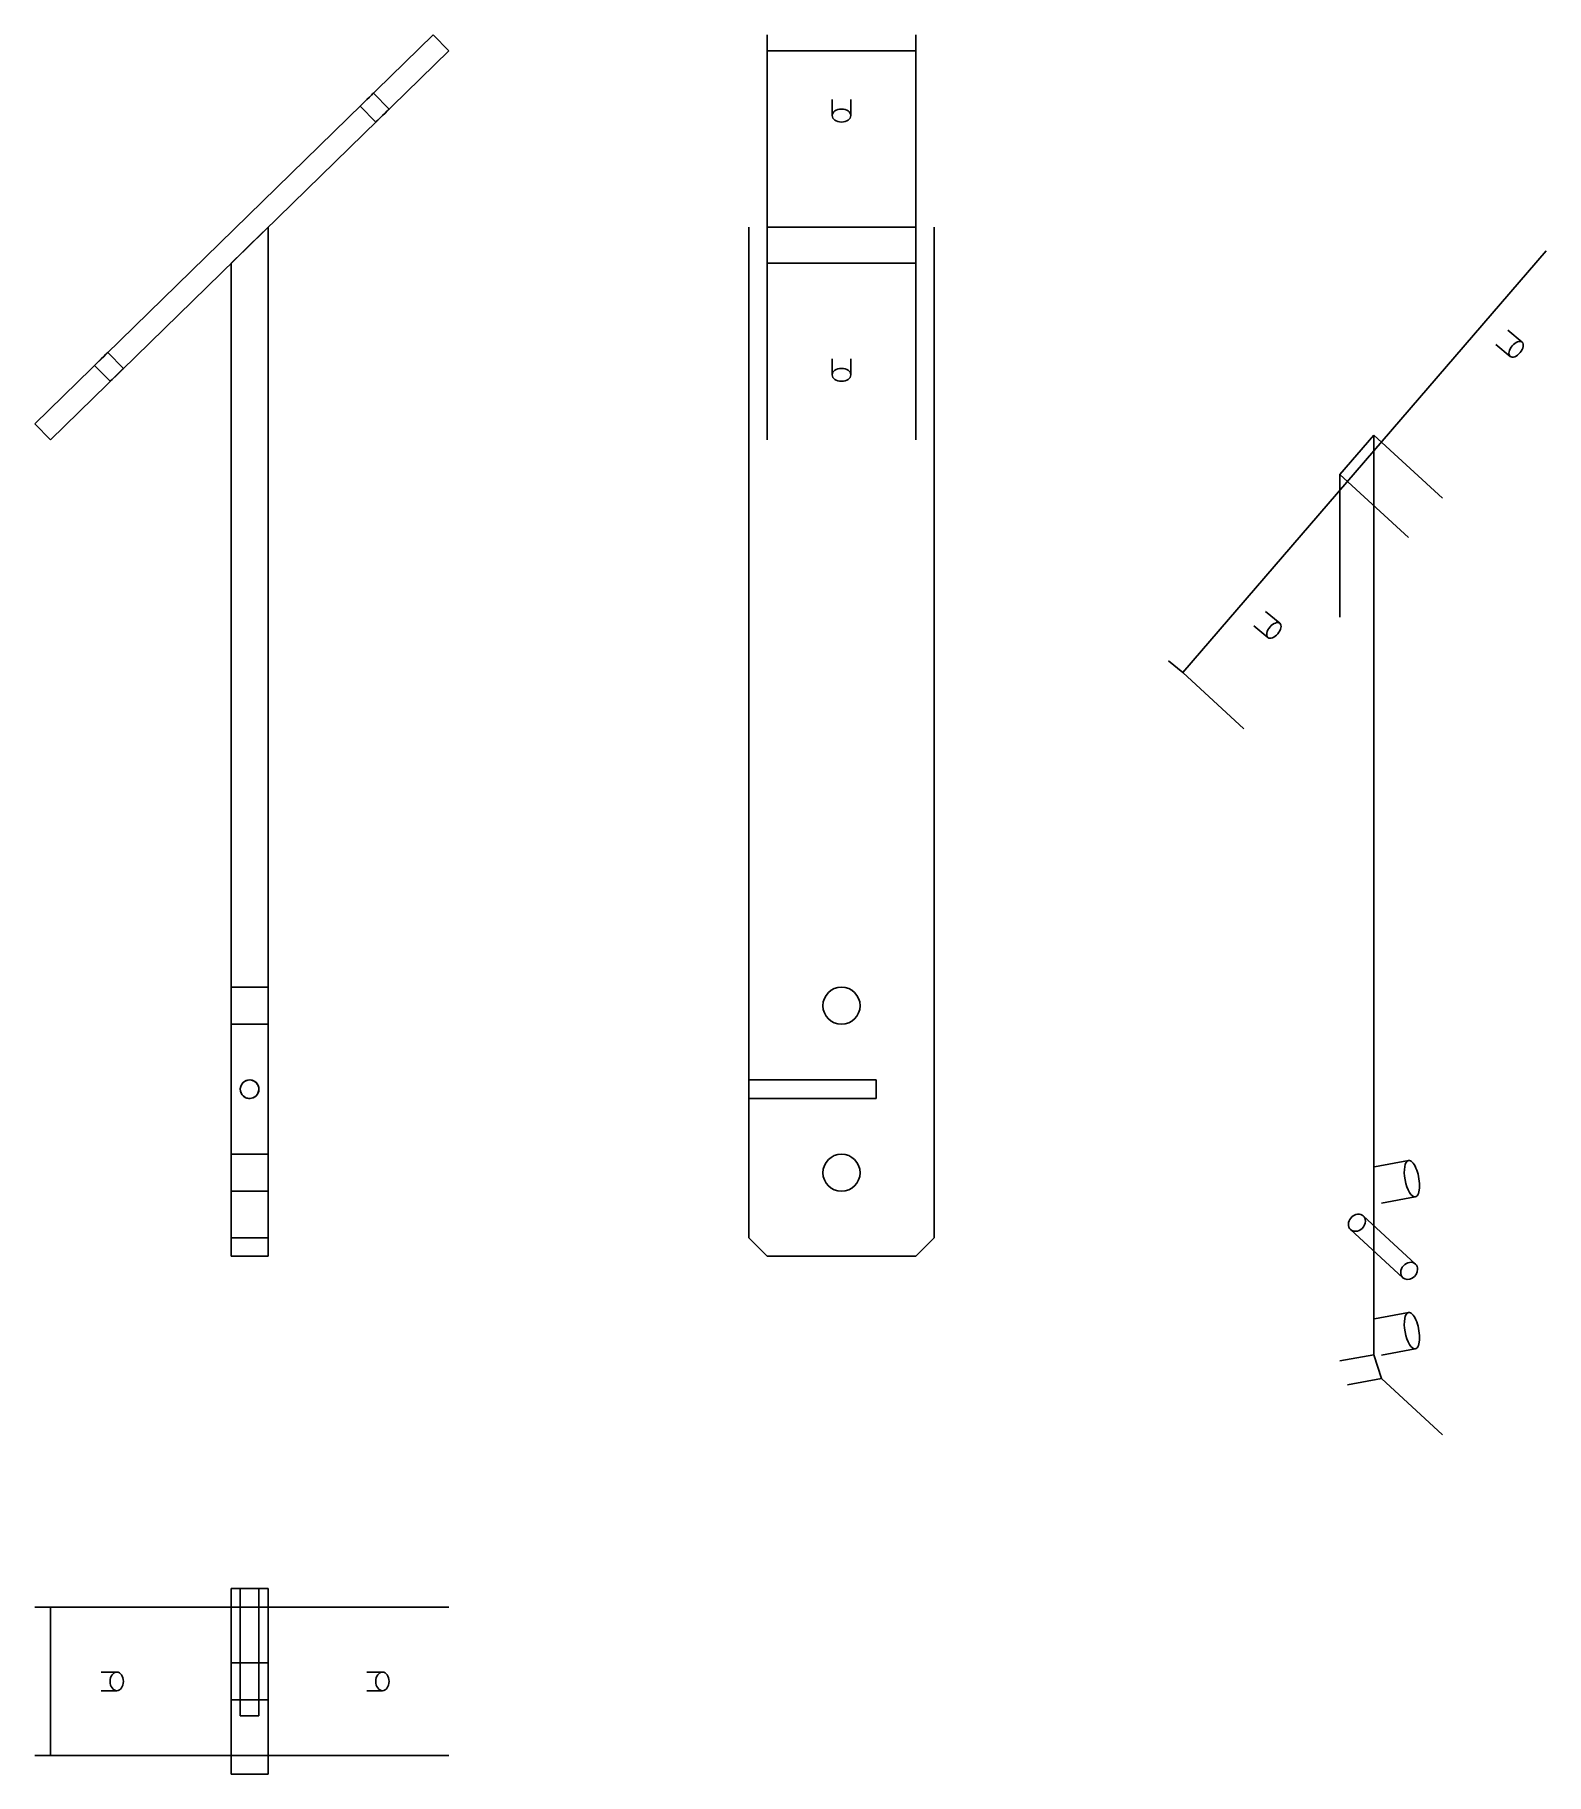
# Model space of a CAD drawing. Extents: x 0 to 204, y 0 to 234.
import ezdxf

# ---------------------------------------------------------------- set-up
doc = ezdxf.new("R2010")
doc.units = 0
doc.layers.get('0').update_dxf_attribs({"linetype": 'CONTINUOUS'})

msp = doc.modelspace()

# ---------------------------------------------------------------- linework, layer by layer
at = {"color": 253}
for p, q in [((53.7436, 234.381), (0.07579, 181.989)), ((55.8394, 232.233), (53.7436, 234.381)), ((98.7213, 232.233), (98.7213, 234.381)), ((118.722, 232.233), (118.722, 234.381)), ((2.17179, 179.842), (55.8394, 232.233)), ((98.7213, 179.842), (98.7213, 232.233)), ((118.722, 232.233), (98.7213, 232.233)), ((118.722, 179.842), (118.722, 232.233)), ((45.6942, 226.522), (47.789, 224.375)), ((107.472, 223.501), (107.472, 225.647)), ((109.971, 225.647), (109.971, 223.501)), ((43.9043, 224.776), (46.0005, 222.629)), ((31.5061, 208.478), (26.5052, 203.597)), ((29.0063, 206.037), (31.5061, 208.478)), ((31.5061, 72.3441), (31.5061, 208.478)), ((96.2215, 72.3441), (96.2215, 208.478)), ((118.722, 208.478), (98.7213, 208.478)), ((121.222, 72.3441), (121.222, 208.478)), ((154.686, 148.46), (203.627, 205.268)), ((26.5052, 203.597), (26.5052, 72.3441)), ((118.722, 203.597), (98.7213, 203.597)), ((198.465, 194.572), (200.376, 192.977)), ((196.862, 192.654), (198.772, 191.057)), ((8.12631, 189.849), (10.2223, 187.702)), ((9.915, 191.595), (12.011, 189.449)), ((107.472, 188.573), (107.472, 190.72)), ((109.971, 190.72), (109.971, 188.573)), ((0.07579, 181.989), (2.17179, 179.842)), ((180.411, 180.457), (175.852, 175.165)), ((180.411, 56.5891), (180.411, 180.457)), ((189.644, 171.945), (180.411, 180.457)), ((175.852, 175.165), (175.852, 155.936)), ((185.084, 166.652), (175.852, 175.165)), ((164.235, 154.783), (166.146, 153.187)), ((165.837, 156.702), (167.749, 155.105)), ((152.775, 150.059), (154.686, 148.46)), ((162.894, 140.896), (154.686, 148.46)), ((26.5052, 103.595), (26.5052, 106.095)), ((26.5052, 106.095), (26.5052, 101.094)), ((31.5061, 106.095), (26.5052, 106.095)), ((31.5061, 103.595), (31.5061, 106.095)), ((31.5061, 106.095), (31.5061, 101.094)), ((26.5052, 101.094), (26.5052, 103.595)), ((31.5061, 101.094), (31.5061, 103.595)), ((31.5061, 101.094), (26.5052, 101.094)), ((113.371, 93.5951), (96.2215, 93.5951)), ((113.371, 91.0953), (96.2215, 91.0953)), ((26.5052, 81.0934), (26.5052, 83.5932)), ((26.5052, 83.5932), (26.5052, 78.595)), ((31.5061, 83.5932), (26.5052, 83.5932)), ((31.5061, 81.0934), (31.5061, 83.5932)), ((31.5061, 83.5932), (31.5061, 78.595)), ((185.082, 82.7525), (180.522, 81.9009)), ((26.5052, 78.595), (26.5052, 81.0934)), ((31.5061, 78.595), (31.5061, 81.0934)), ((31.5061, 78.595), (26.5052, 78.595)), ((185.999, 77.8387), (181.439, 76.9867)), ((186.016, 68.7917), (178.978, 75.2821)), ((184.321, 66.9548), (177.283, 73.4441)), ((26.5052, 69.8444), (26.5052, 72.3441)), ((26.5052, 72.3441), (31.5061, 72.3441)), ((31.5061, 69.8444), (31.5061, 72.3441)), ((98.7213, 69.8444), (96.2215, 72.3441)), ((118.722, 69.8444), (121.222, 72.3441)), ((26.5052, 69.8444), (31.5061, 69.8444)), ((118.722, 69.8444), (98.7213, 69.8444)), ((185.082, 62.279), (180.522, 61.4288)), ((175.852, 55.7389), (180.411, 56.5891)), ((181.437, 53.37), (180.411, 56.5891)), ((185.999, 57.3663), (181.439, 56.5146)), ((176.877, 52.5184), (181.437, 53.37)), ((189.644, 45.8018), (181.437, 53.37)), ((26.5052, 22.5764), (26.5052, 25.0748)), ((26.5052, 25.0748), (26.5052, 25.0748)), ((26.5052, 25.0748), (31.5061, 25.0748)), ((27.7551, 7.92508), (27.7551, 25.0748)), ((30.2562, 7.92508), (30.2562, 25.0748)), ((31.5061, 22.5764), (31.5061, 25.0748)), ((31.5061, 25.0748), (31.5061, 25.0748)), ((0.07579, 22.5764), (2.17179, 22.5764)), ((2.17179, 2.57693), (2.17179, 22.5764)), ((2.17179, 22.5764), (55.8394, 22.5764)), ((26.5052, 2.57693), (26.5052, 22.5764)), ((26.5052, 2.57693), (26.5052, 22.5764)), ((26.5052, 22.5764), (31.5061, 22.5764)), ((31.5061, 2.57693), (31.5061, 22.5764)), ((31.5061, 2.57693), (31.5061, 22.5764)), ((26.5052, 10.0762), (26.5052, 15.0771)), ((26.5052, 15.0771), (26.5052, 10.0762)), ((26.5052, 10.0762), (26.5052, 15.0771)), ((26.5052, 15.0771), (26.5052, 10.0762)), ((31.5061, 15.0771), (26.5052, 15.0771)), ((31.5061, 15.0771), (26.5052, 15.0771)), ((31.5061, 10.0762), (31.5061, 15.0771)), ((31.5061, 15.0771), (31.5061, 10.0762)), ((31.5061, 10.0762), (31.5061, 15.0771)), ((31.5061, 15.0771), (31.5061, 10.0762)), ((11.1166, 13.8272), (9.02063, 13.8272)), ((46.8947, 13.8272), (44.8, 13.8272)), ((9.02063, 11.3261), (11.1166, 11.3261)), ((26.5052, 10.0762), (31.5061, 10.0762)), ((26.5052, 10.0762), (31.5061, 10.0762)), ((44.8, 11.3261), (46.8947, 11.3261)), ((30.2562, 7.92508), (27.7551, 7.92508)), ((27.7551, 7.92508), (30.2562, 7.92508)), ((0.07579, 2.57693), (2.17179, 2.57693)), ((2.17179, 2.57693), (55.8394, 2.57693)), ((26.5052, 2.57693), (26.5052, 0.07579)), ((26.5052, 2.57693), (31.5061, 2.57693)), ((31.5061, 2.57693), (31.5061, 0.07579)), ((26.5052, 0.07579), (26.5052, 0.07579)), ((26.5052, 0.07579), (31.5061, 0.07579)), ((31.5061, 0.07579), (31.5061, 0.07579))]:
    msp.add_line(p, q, dxfattribs=at)
for points in [[(44.8, 225.647), (44.3054, 225.167), (43.9043, 224.776), (43.9043, 224.776)], [(44.8, 225.647), (45.2935, 226.129), (45.6942, 226.522), (45.6942, 226.522)], [(45.6942, 226.522), (45.6942, 226.522), (45.2935, 226.129), (44.8, 225.647)], [(46.0005, 222.629), (46.0005, 222.629), (46.4012, 223.02), (46.8947, 223.501)], [(46.8947, 223.501), (47.3893, 223.984), (47.789, 224.375), (47.789, 224.375)], [(107.472, 223.501), (107.472, 223.984), (108.031, 224.375), (108.722, 224.375)], [(108.722, 222.629), (108.031, 222.629), (107.472, 223.02), (107.472, 223.501)], [(108.722, 224.375), (109.412, 224.375), (109.971, 223.984), (109.971, 223.501)], [(109.971, 223.501), (109.971, 223.02), (109.412, 222.629), (108.722, 222.629)], [(198.632, 191.669), (198.687, 191.939), (198.841, 192.234), (199.062, 192.49)], [(199.062, 192.49), (199.503, 193.001), (200.086, 193.217), (200.376, 192.977)], [(200.376, 192.977), (200.671, 192.73), (200.551, 192.1), (200.109, 191.571)], [(9.02063, 190.72), (8.52731, 190.24), (8.12631, 189.849), (8.12631, 189.849)], [(9.02063, 190.72), (9.51537, 191.204), (9.915, 191.595), (9.915, 191.595)], [(9.915, 191.595), (9.915, 191.595), (9.51537, 191.204), (9.02063, 190.72)], [(198.772, 191.057), (198.629, 191.177), (198.578, 191.397), (198.632, 191.669)], [(200.109, 191.571), (199.667, 191.04), (199.069, 190.81), (198.772, 191.057)], [(10.2223, 187.702), (10.2223, 187.702), (10.6219, 188.091), (11.1166, 188.573)], [(11.1166, 188.573), (11.61, 189.057), (12.011, 189.449), (12.011, 189.449)], [(107.472, 188.573), (107.472, 189.057), (108.031, 189.449), (108.722, 189.449)], [(108.722, 187.702), (108.031, 187.702), (107.472, 188.091), (107.472, 188.573)], [(108.722, 189.449), (109.412, 189.449), (109.971, 189.057), (109.971, 188.573)], [(109.971, 188.573), (109.971, 188.091), (109.412, 187.702), (108.722, 187.702)], [(166.434, 154.619), (166.876, 155.133), (167.459, 155.347), (167.749, 155.105)], [(167.749, 155.105), (168.044, 154.857), (167.925, 154.23), (167.483, 153.7)], [(166.146, 153.187), (166.001, 153.308), (165.95, 153.529), (166.004, 153.796)], [(166.004, 153.796), (166.059, 154.068), (166.213, 154.364), (166.434, 154.619)], [(167.483, 153.7), (167.039, 153.17), (166.441, 152.94), (166.146, 153.187)], [(106.222, 103.595), (106.222, 104.975), (107.341, 106.095), (108.722, 106.095)], [(108.722, 106.095), (110.103, 106.095), (111.221, 104.975), (111.221, 103.595)], [(108.722, 101.094), (107.341, 101.094), (106.222, 102.215), (106.222, 103.595)], [(111.221, 103.595), (111.221, 102.215), (110.103, 101.094), (108.722, 101.094)], [(28.2153, 91.3765), (27.919, 91.616), (27.744, 91.9963), (27.7565, 92.3766)], [(29.0063, 93.5951), (28.3159, 93.5951), (27.7551, 93.0356), (27.7551, 92.3452)], [(27.7551, 92.3452), (27.7551, 91.6548), (28.3159, 91.0953), (29.0063, 91.0953)], [(27.7565, 92.3766), (27.7633, 92.6786), (27.886, 92.9792), (28.0941, 93.2007)], [(28.0941, 93.2007), (28.3518, 93.478), (28.739, 93.6255), (29.1152, 93.5881)], [(30.2562, 92.3452), (30.2562, 93.0356), (29.6954, 93.5951), (29.0063, 93.5951)], [(29.0063, 91.0953), (29.6954, 91.0953), (30.2562, 91.6548), (30.2562, 92.3452)], [(29.1152, 93.5881), (29.4184, 93.5648), (29.7091, 93.4226), (29.9172, 93.2007)], [(30.2562, 92.3452), (30.2576, 91.9674), (30.0771, 91.5928), (29.778, 91.3624)], [(29.9172, 93.2007), (30.1336, 92.9707), (30.2562, 92.6592), (30.2562, 92.3452)], [(96.2215, 93.2007), (96.2215, 93.4501), (96.2215, 93.5965), (96.2215, 93.5951)], [(96.2215, 93.5951), (96.2215, 93.5965), (96.2215, 93.4501), (96.2215, 93.2007)], [(96.2215, 92.3766), (96.2215, 92.6786), (96.2215, 92.9792), (96.2215, 93.2007)], [(96.2215, 93.2007), (96.2215, 92.9707), (96.2215, 92.6592), (96.2215, 92.3452)], [(96.2215, 91.5363), (96.2215, 91.7663), (96.2215, 92.0722), (96.2215, 92.3766)], [(96.2215, 92.3452), (96.2215, 91.9674), (96.2215, 91.5928), (96.2215, 91.3624)], [(96.2215, 91.0953), (96.2215, 91.0911), (96.2215, 91.2594), (96.2215, 91.5363)], [(113.371, 92.3452), (113.371, 93.0356), (113.371, 93.5951), (113.371, 93.5951)], [(113.371, 93.5951), (113.371, 93.5951), (113.371, 93.0356), (113.371, 92.3452)], [(113.371, 92.3452), (113.371, 91.6548), (113.371, 91.0953), (113.371, 91.0953)], [(113.371, 91.0953), (113.371, 91.0953), (113.371, 91.6548), (113.371, 92.3452)], [(29.0683, 91.0967), (28.7624, 91.0802), (28.4523, 91.1807), (28.2153, 91.3765)], [(29.778, 91.3624), (29.5768, 91.2026), (29.3247, 91.1077), (29.0683, 91.0967)], [(96.2215, 91.3624), (96.2215, 91.1902), (96.2215, 91.0925), (96.2215, 91.0953)], [(106.222, 81.0934), (106.222, 82.4756), (107.341, 83.5932), (108.722, 83.5932)], [(108.722, 83.5932), (110.103, 83.5932), (111.221, 82.4756), (111.221, 81.0934)], [(185.082, 82.7525), (184.574, 82.659), (184.369, 81.4821), (184.623, 80.1232)], [(186.079, 81.733), (185.777, 82.4258), (185.4, 82.8118), (185.082, 82.7525)], [(108.722, 78.595), (107.341, 78.595), (106.222, 79.7126), (106.222, 81.0934)], [(111.221, 81.0934), (111.221, 79.7126), (110.103, 78.595), (108.722, 78.595)], [(184.623, 80.1232), (184.876, 78.7672), (185.492, 77.742), (185.999, 77.8387)], [(186.566, 79.3503), (186.566, 80.137), (186.382, 81.0383), (186.079, 81.733)], [(185.999, 77.8387), (186.347, 77.9032), (186.566, 78.4874), (186.566, 79.3503)], [(176.991, 74.1786), (176.998, 74.4569), (177.11, 74.7504), (177.3, 74.9861)], [(177.3, 74.9861), (177.534, 75.2821), (177.888, 75.4821), (178.231, 75.5153)], [(178.231, 75.5153), (178.515, 75.5442), (178.788, 75.4585), (178.978, 75.2821)], [(178.978, 75.2821), (179.166, 75.1099), (179.272, 74.8538), (179.27, 74.5755)], [(177.283, 73.4441), (177.09, 73.6205), (176.983, 73.889), (176.991, 74.1786)], [(177.974, 73.207), (177.71, 73.1933), (177.461, 73.2772), (177.283, 73.4441)], [(178.835, 73.5983), (178.595, 73.364), (178.277, 73.2208), (177.974, 73.207)], [(179.27, 74.5755), (179.273, 74.2308), (179.108, 73.8614), (178.835, 73.5983)], [(184.406, 68.5782), (183.938, 68.0695), (183.901, 67.3435), (184.321, 66.9548)], [(186.016, 68.7917), (185.596, 69.1815), (184.875, 69.0838), (184.406, 68.5782)], [(185.578, 66.8884), (186.017, 67.1393), (186.309, 67.6148), (186.309, 68.0861)], [(186.309, 68.0861), (186.309, 68.3673), (186.205, 68.6181), (186.016, 68.7917)], [(184.321, 66.9548), (184.638, 66.6627), (185.137, 66.638), (185.578, 66.8884)], [(185.082, 62.279), (184.574, 62.1866), (184.369, 61.0087), (184.623, 59.6512)], [(186.079, 61.2606), (185.777, 61.9538), (185.4, 62.3383), (185.082, 62.279)], [(186.566, 58.8779), (186.566, 59.665), (186.382, 60.5677), (186.079, 61.2606)], [(184.623, 59.6512), (184.876, 58.2951), (185.492, 57.2699), (185.999, 57.3663)], [(185.999, 57.3663), (186.347, 57.4298), (186.566, 58.0154), (186.566, 58.8779)], [(28.2153, 25.0748), (27.9273, 25.0748), (27.7537, 25.0748), (27.7551, 25.0748)], [(27.7551, 25.0748), (27.7551, 25.0748), (27.8777, 25.0748), (28.0941, 25.0748)], [(28.0941, 25.0748), (28.3022, 25.0748), (28.5929, 25.0748), (28.8961, 25.0748)], [(29.0683, 25.0748), (28.7624, 25.0748), (28.4523, 25.0748), (28.2153, 25.0748)], [(28.8961, 25.0748), (29.2723, 25.0748), (29.6595, 25.0748), (29.9172, 25.0748)], [(29.778, 25.0748), (29.5768, 25.0748), (29.3247, 25.0748), (29.0683, 25.0748)], [(30.2562, 25.0748), (30.2576, 25.0748), (30.0771, 25.0748), (29.778, 25.0748)], [(29.9172, 25.0748), (30.1336, 25.0748), (30.2562, 25.0748), (30.2562, 25.0748)], [(10.2223, 12.5773), (10.2223, 13.2664), (10.6219, 13.8272), (11.1166, 13.8272)], [(11.1166, 11.3261), (10.6219, 11.3261), (10.2223, 11.887), (10.2223, 12.5773)], [(11.1166, 13.8272), (11.61, 13.8272), (12.011, 13.2664), (12.011, 12.5773)], [(12.011, 12.5773), (12.011, 11.887), (11.61, 11.3261), (11.1166, 11.3261)], [(46.0005, 12.5773), (46.0005, 13.2664), (46.4012, 13.8272), (46.8947, 13.8272)], [(46.8947, 11.3261), (46.4012, 11.3261), (46.0005, 11.887), (46.0005, 12.5773)], [(46.8947, 13.8272), (47.3893, 13.8272), (47.789, 13.2664), (47.789, 12.5773)], [(47.789, 12.5773), (47.789, 11.887), (47.3893, 11.3261), (46.8947, 11.3261)]]:
    msp.add_open_spline(points, degree=3, dxfattribs=at)

doc.saveas('drawing.dxf')
